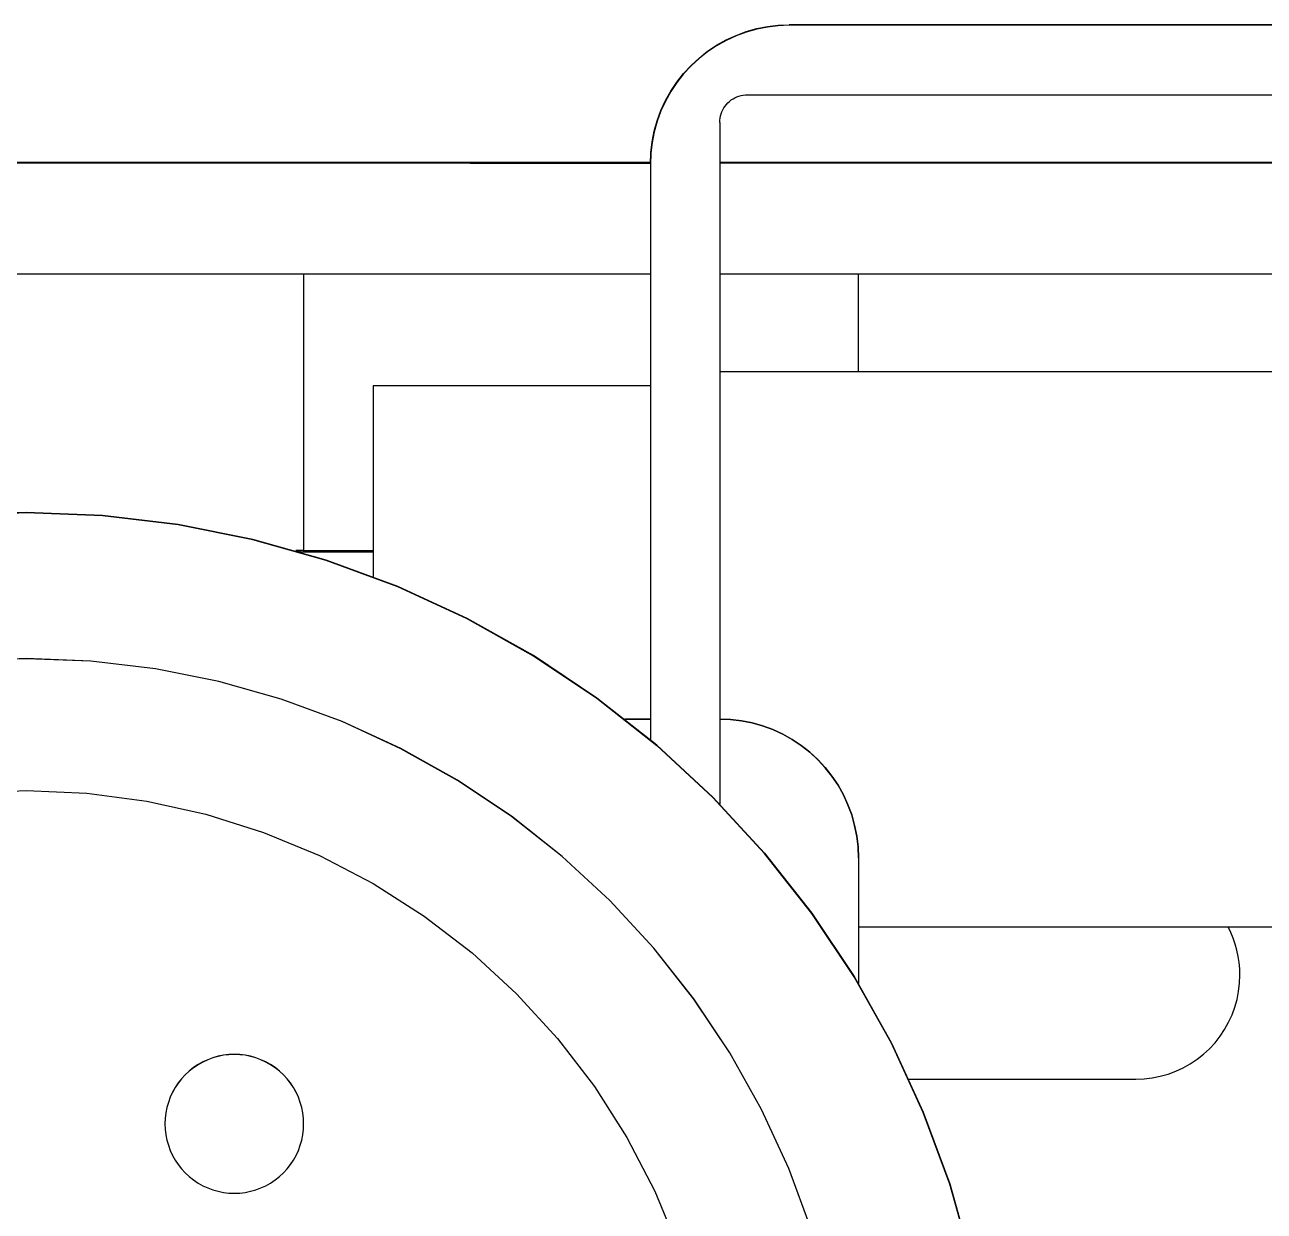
# Model space of a CAD drawing. Extents: x 0 to 701, y -8 to 617.
# Drawn here: x 281.88 to 290.82, y 297.81 to 306.36 of the extents above; entities that cross this region are included whole.
import ezdxf

# ---------------------------------------------------------------- set-up
doc = ezdxf.new("R2010")
doc.units = 0
doc.header["$LTSCALE"] = 0.5
doc.layers.add('MSM_CONTINUOUS', color=7, linetype='CONTINUOUS')

msp = doc.modelspace()

# ---------------------------------------------------------------- linework, layer by layer
at = {"layer": 'MSM_CONTINUOUS'}
for p, q in [((287.011158, 306.282697), (287.084824, 306.309874)), ((287.084824, 306.309874), (287.160396, 306.331187)), ((287.160396, 306.327494), (287.084824, 306.306181)), ((287.160396, 306.331187), (287.237407, 306.346506)), ((287.237407, 306.342813), (287.160396, 306.327494)), ((287.237407, 306.346506), (287.315382, 306.355735)), ((287.315382, 306.352042), (287.237407, 306.342813)), ((287.315382, 306.355735), (287.393841, 306.358818)), ((287.393841, 306.355125), (287.315382, 306.352042)), ((295.393841, 306.358817), (287.393841, 306.358818)), ((295.393841, 306.355124), (287.393841, 306.355125)), ((286.871343, 306.211458), (286.939851, 306.249824)), ((286.939851, 306.246131), (286.871343, 306.207765)), ((286.939851, 306.249824), (287.011158, 306.282697)), ((287.011158, 306.279004), (286.939851, 306.246131)), ((287.084824, 306.306181), (287.011158, 306.279004)), ((286.744393, 306.119224), (286.806056, 306.167835)), ((286.806056, 306.164142), (286.744393, 306.11553)), ((286.806056, 306.167835), (286.871343, 306.211458)), ((286.871343, 306.207765), (286.806056, 306.164142)), ((286.633435, 306.008266), (286.686734, 306.065924)), ((286.686734, 306.062231), (286.633435, 306.004573)), ((286.686734, 306.065924), (286.744393, 306.119224)), ((286.744393, 306.11553), (286.686734, 306.062231)), ((286.584824, 305.946603), (286.633435, 306.008266)), ((286.633435, 306.004573), (286.584824, 305.94291)), ((286.502835, 305.812808), (286.541201, 305.881316)), ((286.541201, 305.877623), (286.502835, 305.809115)), ((286.541201, 305.881316), (286.584824, 305.946603)), ((286.584824, 305.94291), (286.541201, 305.877623)), ((286.469962, 305.741501), (286.502835, 305.812808)), ((286.502835, 305.809115), (286.469962, 305.737808)), ((286.923313, 305.759624), (286.932038, 305.772682)), ((286.932038, 305.772682), (286.94176, 305.785014)), ((286.94176, 305.785014), (286.95242, 305.796546)), ((286.95242, 305.796546), (286.963952, 305.807206)), ((286.963952, 305.807206), (286.976284, 305.816928)), ((286.976284, 305.816928), (286.989342, 305.825653)), ((286.989342, 305.825653), (287.003043, 305.833326)), ((287.003043, 305.833326), (287.017305, 305.8399)), ((287.017305, 305.8399), (287.032038, 305.845336)), ((287.032038, 305.845336), (287.047152, 305.849599)), ((287.047152, 305.849599), (287.062554, 305.852662)), ((287.062554, 305.852662), (287.078149, 305.854508)), ((287.078149, 305.854508), (287.093841, 305.855125)), ((287.093841, 305.855125), (295.393841, 305.855124)), ((286.442785, 305.667835), (286.469962, 305.741501)), ((286.469962, 305.737808), (286.442785, 305.664142)), ((286.894458, 305.670816), (286.896304, 305.686411)), ((286.896304, 305.686411), (286.899367, 305.701814)), ((286.899367, 305.701814), (286.90363, 305.716928)), ((286.90363, 305.716928), (286.909065, 305.731661)), ((286.909065, 305.731661), (286.91564, 305.745923)), ((286.91564, 305.745923), (286.923313, 305.759624)), ((286.421471, 305.592263), (286.442785, 305.667835)), ((286.442785, 305.664142), (286.421471, 305.58857)), ((286.893841, 305.655125), (286.894458, 305.670816)), ((286.893841, 305.655125), (286.893841, 300.743367)), ((286.396924, 305.437277), (286.406153, 305.515252)), ((286.406153, 305.511559), (286.396924, 305.433584)), ((286.406153, 305.515252), (286.421471, 305.592263)), ((286.421471, 305.58857), (286.406153, 305.511559)), ((286.393841, 305.358818), (286.396924, 305.437277)), ((286.396924, 305.433584), (286.393841, 305.355125)), ((279.093841, 305.369349), (286.393897, 305.369349)), ((286.393844, 305.361279), (279.093841, 305.361279)), ((285.096316, 305.367511), (285.093841, 305.367502)), ((285.093841, 305.367502), (285.096307, 305.367511)), ((285.093841, 305.367502), (285.096299, 305.367493)), ((285.096307, 305.367493), (285.093841, 305.367502)), ((285.096316, 305.362587), (285.093841, 305.362578)), ((285.093841, 305.362578), (285.096307, 305.362587)), ((285.093841, 305.362578), (285.096299, 305.362569)), ((285.096307, 305.362569), (285.093841, 305.362578)), ((285.096299, 305.367493), (285.103675, 305.367485)), ((285.096299, 305.362569), (285.103675, 305.362561)), ((285.096307, 305.367511), (285.103691, 305.367519)), ((285.103691, 305.367485), (285.096307, 305.367493)), ((285.096307, 305.362587), (285.103691, 305.362595)), ((285.103691, 305.362561), (285.096307, 305.362569)), ((285.103706, 305.367519), (285.096316, 305.367511)), ((285.103706, 305.362595), (285.096316, 305.362587)), ((285.103675, 305.367485), (285.115924, 305.367477)), ((285.103675, 305.362561), (285.115924, 305.362552)), ((285.103691, 305.367519), (285.115945, 305.367528)), ((285.115945, 305.367477), (285.103691, 305.367485)), ((285.103691, 305.362595), (285.115945, 305.362604)), ((285.115945, 305.362552), (285.103691, 305.362561)), ((285.115967, 305.367528), (285.103706, 305.367519)), ((285.115967, 305.362604), (285.103706, 305.362595)), ((285.115924, 305.367477), (285.132969, 305.367468)), ((285.115924, 305.362552), (285.132969, 305.362544)), ((285.115945, 305.367528), (285.132996, 305.367536)), ((285.132996, 305.367468), (285.115945, 305.367477)), ((285.115945, 305.362604), (285.132996, 305.362612)), ((285.132996, 305.362544), (285.115945, 305.362552)), ((285.133023, 305.367536), (285.115967, 305.367528)), ((285.133023, 305.362612), (285.115967, 305.362604)), ((285.132969, 305.367468), (285.154706, 305.36746)), ((285.132969, 305.362544), (285.154706, 305.362536)), ((285.132996, 305.367536), (285.154738, 305.367544)), ((285.154738, 305.36746), (285.132996, 305.367468)), ((285.132996, 305.362612), (285.154738, 305.36262)), ((285.154738, 305.362536), (285.132996, 305.362544)), ((285.154769, 305.367544), (285.133023, 305.367536)), ((285.154769, 305.36262), (285.133023, 305.362612)), ((285.154706, 305.36746), (285.181001, 305.367452)), ((285.154706, 305.362536), (285.181001, 305.362528)), ((285.154738, 305.367544), (285.181036, 305.367552)), ((285.181036, 305.367452), (285.154738, 305.36746)), ((285.154738, 305.36262), (285.181036, 305.362628)), ((285.181036, 305.362528), (285.154738, 305.362536)), ((285.181071, 305.367552), (285.154769, 305.367544)), ((285.181071, 305.362628), (285.154769, 305.36262)), ((285.181001, 305.367452), (285.211692, 305.367445)), ((285.181001, 305.362528), (285.211692, 305.362521)), ((285.181036, 305.367552), (285.211729, 305.367559)), ((285.211729, 305.367445), (285.181036, 305.367452)), ((285.181036, 305.362628), (285.211729, 305.362635)), ((285.211729, 305.362521), (285.181036, 305.362528)), ((285.211766, 305.367559), (285.181071, 305.367552)), ((285.211766, 305.362635), (285.181071, 305.362628)), ((285.211692, 305.367445), (285.246589, 305.367438)), ((285.211692, 305.362521), (285.246589, 305.362514)), ((285.211729, 305.367559), (285.246628, 305.367566)), ((285.246628, 305.367438), (285.211729, 305.367445)), ((285.211729, 305.362635), (285.246628, 305.362642)), ((285.246628, 305.362514), (285.211729, 305.362521)), ((285.246666, 305.367566), (285.211766, 305.367559)), ((285.246666, 305.362642), (285.211766, 305.362635)), ((285.246589, 305.367438), (285.285516, 305.367431)), ((285.246589, 305.362514), (285.285516, 305.362507)), ((285.246628, 305.367566), (285.285516, 305.367573)), ((285.246628, 305.362642), (285.285516, 305.362649)), ((285.285556, 305.367573), (285.246666, 305.367566)), ((285.285556, 305.362649), (285.246666, 305.362642)), ((285.285477, 305.367431), (285.328156, 305.367425)), ((285.285477, 305.362507), (285.328156, 305.362501)), ((285.285516, 305.367573), (285.328156, 305.367579)), ((285.285516, 305.362649), (285.328156, 305.362655)), ((285.328195, 305.367579), (285.285556, 305.367573)), ((285.328195, 305.362655), (285.285556, 305.362649)), ((285.328117, 305.367425), (285.374245, 305.367419)), ((285.328117, 305.362501), (285.374245, 305.362495)), ((285.328156, 305.367579), (285.374283, 305.367585)), ((285.374283, 305.367419), (285.328156, 305.367425)), ((285.328156, 305.362655), (285.374283, 305.362661)), ((285.374283, 305.362495), (285.328156, 305.362501)), ((285.37432, 305.367585), (285.328195, 305.367579)), ((285.37432, 305.362661), (285.328195, 305.362655)), ((285.374245, 305.367419), (285.423578, 305.367414)), ((285.374245, 305.362495), (285.423578, 305.362489)), ((285.374283, 305.367585), (285.423613, 305.367591)), ((285.423613, 305.367414), (285.374283, 305.367419)), ((285.374283, 305.362661), (285.423613, 305.362667)), ((285.423613, 305.362489), (285.374283, 305.362495)), ((285.423648, 305.367591), (285.37432, 305.367585)), ((285.423648, 305.362667), (285.37432, 305.362661)), ((285.423578, 305.367414), (285.47581, 305.367409)), ((285.423578, 305.362489), (285.47581, 305.362485)), ((285.423613, 305.367591), (285.475842, 305.367595)), ((285.475842, 305.367409), (285.423613, 305.367414)), ((285.423613, 305.362667), (285.475842, 305.362671)), ((285.475842, 305.362485), (285.423613, 305.362489)), ((285.475875, 305.367595), (285.423648, 305.367591)), ((285.475875, 305.362671), (285.423648, 305.362667)), ((285.47581, 305.367409), (285.53062, 305.367405)), ((285.47581, 305.362485), (285.53062, 305.362481)), ((285.475842, 305.367595), (285.530649, 305.3676)), ((285.530649, 305.367405), (285.475842, 305.367409)), ((285.475842, 305.362671), (285.530649, 305.362675)), ((285.530649, 305.362481), (285.475842, 305.362485)), ((285.530678, 305.3676), (285.475875, 305.367595)), ((285.530678, 305.362675), (285.475875, 305.362671)), ((285.53062, 305.367405), (285.587669, 305.367401)), ((285.53062, 305.362481), (285.587669, 305.362477)), ((285.530649, 305.3676), (285.587695, 305.367603)), ((285.587695, 305.367401), (285.530649, 305.367405)), ((285.530649, 305.362675), (285.587695, 305.362679)), ((285.587695, 305.362477), (285.530649, 305.362481)), ((285.58772, 305.367603), (285.530678, 305.3676)), ((285.58772, 305.362679), (285.530678, 305.362675)), ((285.587669, 305.367401), (285.646607, 305.367398)), ((285.587669, 305.362477), (285.646607, 305.362474)), ((285.587695, 305.367603), (285.646628, 305.367606)), ((285.646628, 305.367398), (285.587695, 305.367401)), ((285.587695, 305.362679), (285.646628, 305.362682)), ((285.646628, 305.362474), (285.587695, 305.362477)), ((285.646648, 305.367606), (285.58772, 305.367603)), ((285.646648, 305.362682), (285.58772, 305.362679)), ((285.646607, 305.367398), (285.707069, 305.367396)), ((285.646607, 305.362474), (285.707069, 305.362472)), ((285.646628, 305.367606), (285.707085, 305.367608)), ((285.707085, 305.367396), (285.646628, 305.367398)), ((285.646628, 305.362682), (285.707085, 305.362684)), ((285.707085, 305.362472), (285.646628, 305.362474)), ((285.707101, 305.367608), (285.646648, 305.367606)), ((285.707101, 305.362684), (285.646648, 305.362682)), ((285.707069, 305.367396), (285.768683, 305.367394)), ((285.707069, 305.362472), (285.768683, 305.36247)), ((285.707085, 305.367608), (285.768694, 305.36761)), ((285.768694, 305.367394), (285.707085, 305.367396)), ((285.707085, 305.362684), (285.768694, 305.362686)), ((285.768694, 305.36247), (285.707085, 305.362472)), ((285.768704, 305.36761), (285.707101, 305.367608)), ((285.768704, 305.362686), (285.707101, 305.362684)), ((285.768683, 305.367394), (285.831069, 305.367393)), ((285.768683, 305.36247), (285.831069, 305.362469)), ((285.768694, 305.36761), (285.831074, 305.367611)), ((285.831074, 305.367393), (285.768694, 305.367394)), ((285.768694, 305.362686), (285.831074, 305.362687)), ((285.831074, 305.362469), (285.768694, 305.36247)), ((285.831079, 305.367611), (285.768704, 305.36761)), ((285.831079, 305.362687), (285.768704, 305.362686)), ((285.831069, 305.367393), (285.893841, 305.367393)), ((285.831069, 305.362469), (285.893841, 305.362469)), ((285.831074, 305.367611), (285.893841, 305.367611)), ((285.831074, 305.362687), (285.893841, 305.362687)), ((285.893841, 305.367611), (286.39388, 305.367587)), ((285.893841, 305.367393), (286.393878, 305.367417)), ((285.893841, 305.362687), (286.393849, 305.362663)), ((286.393848, 305.362493), (285.893841, 305.362469)), ((286.393841, 305.358818), (286.393841, 301.20629)), ((286.893841, 305.369349), (292.693841, 305.369349)), ((292.693841, 305.361279), (286.893841, 305.361279)), ((286.393841, 304.561279), (279.093841, 304.561279)), ((283.893841, 304.561279), (283.893841, 302.562578)), ((290.993841, 304.561279), (286.893841, 304.561279)), ((287.893841, 303.858339), (287.893841, 304.561279)), ((290.993841, 303.858339), (286.893841, 303.858339)), ((284.393841, 303.758339), (284.393841, 302.382736)), ((286.393841, 303.758339), (284.393841, 303.758339)), ((281.893841, 302.844387), (281.344628, 302.822809)), ((281.344628, 302.821961), (281.893841, 302.843539)), ((281.893841, 302.842719), (281.344628, 302.82114)), ((281.893841, 302.841447), (281.344628, 302.819868)), ((282.443055, 302.822809), (281.893841, 302.844387)), ((281.893841, 302.843539), (282.443055, 302.821961)), ((282.443055, 302.82114), (281.893841, 302.842719)), ((282.443055, 302.819868), (281.893841, 302.841447)), ((282.988882, 302.758206), (282.443055, 302.822809)), ((282.443055, 302.821961), (282.988882, 302.757358)), ((282.988882, 302.756537), (282.443055, 302.82114)), ((282.988882, 302.755265), (282.443055, 302.819868)), ((283.527959, 302.650977), (282.988882, 302.758206)), ((282.988882, 302.757358), (283.527959, 302.650129)), ((283.527959, 302.649308), (282.988882, 302.756537)), ((283.527959, 302.648036), (282.988882, 302.755265)), ((284.05696, 302.501783), (283.527959, 302.650977)), ((283.527959, 302.650129), (284.05696, 302.500935)), ((284.05696, 302.500114), (283.527959, 302.649308)), ((284.05696, 302.498842), (283.527959, 302.648036)), ((283.893841, 302.56939), (283.836609, 302.56939)), ((283.871341, 302.567859), (283.841851, 302.567873)), ((283.841949, 302.567844), (283.871341, 302.567859)), ((283.871341, 302.567162), (283.844255, 302.567176)), ((283.84435, 302.567148), (283.871341, 302.567162)), ((283.864469, 302.561279), (284.393841, 302.561279)), ((283.897468, 302.567486), (283.893841, 302.567502)), ((283.897468, 302.562562), (283.893841, 302.562578)), ((283.908333, 302.567469), (283.897468, 302.567486)), ((283.908333, 302.562545), (283.897468, 302.562562)), ((283.926399, 302.567453), (283.908333, 302.567469)), ((283.926399, 302.562529), (283.908333, 302.562545)), ((283.951599, 302.567437), (283.926399, 302.567453)), ((283.951599, 302.562513), (283.926399, 302.562529)), ((283.983843, 302.567421), (283.951599, 302.567437)), ((283.983843, 302.562497), (283.951599, 302.562513)), ((284.023013, 302.567405), (283.983843, 302.567421)), ((284.023013, 302.562481), (283.983843, 302.562497)), ((284.068966, 302.56739), (284.023013, 302.567405)), ((284.068966, 302.562466), (284.023013, 302.562481)), ((284.121538, 302.567375), (284.068966, 302.56739)), ((284.121538, 302.562451), (284.068966, 302.562466)), ((284.180536, 302.567361), (284.121538, 302.567375)), ((284.180536, 302.562437), (284.121538, 302.562451)), ((284.245747, 302.567347), (284.180536, 302.567361)), ((284.245747, 302.562423), (284.180536, 302.562437)), ((284.393841, 302.561805), (284.193841, 302.561778)), ((284.193841, 302.561778), (284.393841, 302.561751)), ((284.316935, 302.567334), (284.245747, 302.567347)), ((284.316935, 302.56241), (284.245747, 302.562423)), ((284.393841, 302.567321), (284.316935, 302.567334)), ((284.393841, 302.562397), (284.316935, 302.56241)), ((284.572625, 302.311544), (284.05696, 302.501783)), ((284.05696, 302.500935), (284.572625, 302.310696)), ((284.572625, 302.309875), (284.05696, 302.500114)), ((284.572625, 302.308603), (284.05696, 302.498842)), ((285.071775, 302.081433), (284.572625, 302.311544)), ((284.572625, 302.310696), (285.071775, 302.080585)), ((285.071775, 302.079764), (284.572625, 302.309875)), ((285.071775, 302.078492), (284.572625, 302.308603)), ((285.551331, 301.812869), (285.071775, 302.081433)), ((285.071775, 302.080585), (285.551331, 301.812021)), ((285.551331, 301.8112), (285.071775, 302.079764)), ((285.551331, 301.809928), (285.071775, 302.078492)), ((281.893841, 301.791447), (281.42701, 301.773105)), ((281.893841, 301.790694), (281.42701, 301.772353)), ((282.360673, 301.773105), (281.893841, 301.791447)), ((282.360673, 301.772353), (281.893841, 301.790694)), ((282.824626, 301.718192), (282.360673, 301.773105)), ((282.824626, 301.71744), (282.360673, 301.772353)), ((286.008338, 301.507506), (285.551331, 301.812869)), ((285.551331, 301.812021), (286.008338, 301.506658)), ((286.008338, 301.505838), (285.551331, 301.8112)), ((286.008338, 301.504566), (285.551331, 301.809928)), ((283.282841, 301.627048), (282.824626, 301.718192)), ((283.282841, 301.626295), (282.824626, 301.71744)), ((283.732492, 301.500233), (283.282841, 301.627048)), ((283.732492, 301.499481), (283.282841, 301.626295)), ((284.170808, 301.33853), (283.732492, 301.500233)), ((284.170808, 301.337778), (283.732492, 301.499481)), ((286.439978, 301.167229), (286.008338, 301.507506)), ((286.008338, 301.506658), (286.439978, 301.166381)), ((286.439978, 301.16556), (286.008338, 301.505838)), ((286.439978, 301.164288), (286.008338, 301.504566)), ((284.595085, 301.142935), (284.170808, 301.33853)), ((284.595085, 301.142183), (284.170808, 301.337778)), ((286.208723, 301.356356), (286.393841, 301.356356)), ((286.393841, 301.356082), (286.209073, 301.356082)), ((286.893841, 301.356356), (286.9723, 301.353273)), ((286.9723, 301.352999), (286.893841, 301.356082)), ((286.9723, 301.353273), (287.050276, 301.344044)), ((287.050276, 301.34377), (286.9723, 301.352999)), ((287.050276, 301.344044), (287.127287, 301.328725)), ((287.127287, 301.328452), (287.050276, 301.34377)), ((287.127287, 301.328725), (287.202858, 301.307412)), ((287.202858, 301.307139), (287.127287, 301.328452)), ((287.202858, 301.307412), (287.276525, 301.280235)), ((287.276525, 301.279962), (287.202858, 301.307139)), ((287.276525, 301.280235), (287.347832, 301.247362)), ((287.347832, 301.247089), (287.276525, 301.279962)), ((287.347832, 301.247362), (287.41634, 301.208996)), ((287.41634, 301.208722), (287.347832, 301.247089)), ((285.002708, 300.914656), (284.595085, 301.142935)), ((285.002708, 300.913903), (284.595085, 301.142183)), ((286.843589, 300.794135), (286.439978, 301.167229)), ((286.439978, 301.166381), (286.843589, 300.793287)), ((286.843589, 300.792466), (286.439978, 301.16556)), ((286.843589, 300.791194), (286.439978, 301.164288)), ((287.41634, 301.208996), (287.481626, 301.165373)), ((287.481626, 301.165099), (287.41634, 301.208722)), ((287.481626, 301.165373), (287.543289, 301.116762)), ((287.543289, 301.116488), (287.481626, 301.165099)), ((287.543289, 301.116762), (287.600948, 301.063462)), ((287.600948, 301.063189), (287.543289, 301.116488)), ((287.600948, 301.063462), (287.654247, 301.005804)), ((287.654247, 301.00553), (287.600948, 301.063189)), ((287.654247, 301.005804), (287.702858, 300.944141)), ((287.702858, 300.943867), (287.654247, 301.00553)), ((285.391163, 300.655098), (285.002708, 300.914656)), ((285.391163, 300.654346), (285.002708, 300.913903)), ((287.702858, 300.944141), (287.746481, 300.878854)), ((287.746481, 300.878581), (287.702858, 300.943867)), ((287.746481, 300.878854), (287.784848, 300.810346)), ((287.784848, 300.810073), (287.746481, 300.878581)), ((281.458062, 300.821668), (281.893841, 300.840694)), ((281.893841, 300.840694), (282.32962, 300.821668)), ((282.32962, 300.821668), (282.762082, 300.764733)), ((287.216683, 300.390524), (286.843589, 300.794135)), ((286.843589, 300.793287), (287.216683, 300.389676)), ((287.216683, 300.388855), (286.843589, 300.792466)), ((287.216683, 300.387583), (286.843589, 300.791194)), ((287.784848, 300.810346), (287.817721, 300.739039)), ((287.817721, 300.738765), (287.784848, 300.810073)), ((282.762082, 300.764733), (283.187936, 300.670324)), ((287.817721, 300.739039), (287.844898, 300.665373)), ((287.844898, 300.665099), (287.817721, 300.738765)), ((283.187936, 300.670324), (283.603942, 300.539158)), ((285.758057, 300.365862), (285.391163, 300.655098)), ((285.758057, 300.36511), (285.391163, 300.654346)), ((287.844898, 300.665373), (287.866211, 300.589801)), ((287.866211, 300.589527), (287.844898, 300.665099)), ((287.866211, 300.589801), (287.88153, 300.51279)), ((287.88153, 300.512516), (287.866211, 300.589527)), ((283.603942, 300.539158), (284.006933, 300.372233)), ((287.88153, 300.51279), (287.890759, 300.434815)), ((287.890759, 300.434541), (287.88153, 300.512516)), ((287.890759, 300.434815), (287.893841, 300.356356)), ((287.893841, 300.356082), (287.890759, 300.434541)), ((284.006933, 300.372233), (284.393841, 300.170821)), ((286.101127, 300.048732), (285.758057, 300.365862)), ((286.101127, 300.04798), (285.758057, 300.36511)), ((287.55696, 299.958884), (287.216683, 300.390524)), ((287.216683, 300.389676), (287.55696, 299.958036)), ((287.55696, 299.957215), (287.216683, 300.388855)), ((287.55696, 299.955943), (287.216683, 300.387583)), ((287.893841, 300.356356), (287.893841, 299.449939)), ((284.393841, 300.170821), (284.761723, 299.936455)), ((286.418257, 299.705663), (286.101127, 300.048732)), ((286.418257, 299.70491), (286.101127, 300.04798)), ((284.761723, 299.936455), (285.107779, 299.670917)), ((287.862322, 299.501877), (287.55696, 299.958884)), ((287.55696, 299.958036), (287.862322, 299.501029)), ((287.862322, 299.500209), (287.55696, 299.957215)), ((287.862322, 299.498937), (287.55696, 299.955943)), ((287.893841, 299.858339), (290.993841, 299.858339)), ((290.578255, 299.817726), (290.558566, 299.858339)), ((290.595466, 299.776002), (290.578255, 299.817726)), ((286.707492, 299.338769), (286.418257, 299.705663)), ((286.707492, 299.338017), (286.418257, 299.70491)), ((290.610135, 299.733318), (290.595466, 299.776002)), ((290.622211, 299.689829), (290.610135, 299.733318)), ((285.107779, 299.670917), (285.429375, 299.376228)), ((290.631648, 299.645693), (290.622211, 299.689829)), ((290.638414, 299.601069), (290.631648, 299.645693)), ((290.642483, 299.556119), (290.638414, 299.601069)), ((290.643841, 299.511005), (290.642483, 299.556119)), ((288.130887, 299.022321), (287.862322, 299.501877)), ((287.862322, 299.501029), (288.130887, 299.021473)), ((288.130887, 299.020652), (287.862322, 299.500209)), ((288.130887, 299.01938), (287.862322, 299.498937)), ((290.63461, 299.393694), (290.64153, 299.452168)), ((290.64153, 299.452168), (290.643841, 299.511005)), ((290.643841, 299.511005), (290.643841, 299.511142)), ((285.429375, 299.376228), (285.724063, 299.054632)), ((286.96705, 298.950313), (286.707492, 299.338769)), ((290.623124, 299.335943), (290.63461, 299.393694)), ((286.96705, 298.949561), (286.707492, 299.338017)), ((290.586765, 299.224027), (290.607143, 299.279271)), ((290.607143, 299.279271), (290.623124, 299.335943)), ((290.533349, 299.119176), (290.562116, 299.170552)), ((290.562116, 299.170552), (290.586765, 299.224027)), ((290.500639, 299.070214), (290.533349, 299.119176)), ((285.724063, 299.054632), (285.989601, 298.708577)), ((288.360998, 298.523171), (288.130887, 299.022321)), ((288.130887, 299.021473), (288.360998, 298.522323)), ((288.360998, 298.521503), (288.130887, 299.020652)), ((288.360998, 298.520231), (288.130887, 299.01938)), ((290.424224, 298.980728), (290.464189, 299.02397)), ((290.464189, 299.02397), (290.500639, 299.070214)), ((283.202499, 298.901463), (283.166846, 298.885026)), ((283.202499, 298.900916), (283.166846, 298.884479)), ((283.239333, 298.915051), (283.202499, 298.901463)), ((283.239333, 298.914504), (283.202499, 298.900916)), ((283.277119, 298.925708), (283.239333, 298.915051)), ((283.277119, 298.925161), (283.239333, 298.914504)), ((283.315624, 298.933367), (283.277119, 298.925708)), ((283.315624, 298.93282), (283.277119, 298.925161)), ((283.354612, 298.937982), (283.315624, 298.933367)), ((283.354612, 298.937434), (283.315624, 298.93282)), ((283.393841, 298.939523), (283.354612, 298.937982)), ((283.393841, 298.938976), (283.354612, 298.937434)), ((283.433071, 298.937982), (283.393841, 298.939523)), ((283.433071, 298.937434), (283.393841, 298.938976)), ((283.472058, 298.933367), (283.433071, 298.937982)), ((283.472058, 298.93282), (283.433071, 298.937434)), ((283.510564, 298.925708), (283.472058, 298.933367)), ((283.510564, 298.925161), (283.472058, 298.93282)), ((283.54835, 298.915051), (283.510564, 298.925708)), ((283.54835, 298.914504), (283.510564, 298.925161)), ((283.585183, 298.901463), (283.54835, 298.915051)), ((283.585183, 298.900916), (283.54835, 298.914504)), ((283.620836, 298.885026), (283.585183, 298.901463)), ((283.620836, 298.884479), (283.585183, 298.900916)), ((287.19533, 298.54269), (286.96705, 298.950313)), ((287.19533, 298.541938), (286.96705, 298.949561)), ((290.285798, 298.871576), (290.334753, 298.904295)), ((290.334753, 298.904295), (290.38099, 298.940754)), ((290.38099, 298.940754), (290.424224, 298.980728)), ((283.069117, 298.819726), (283.040288, 298.793076)), ((283.069117, 298.819179), (283.040288, 298.792529)), ((283.099949, 298.844031), (283.069117, 298.819726)), ((283.099949, 298.843484), (283.069117, 298.819179)), ((283.132592, 298.865843), (283.099949, 298.844031)), ((283.132592, 298.865296), (283.099949, 298.843484)), ((283.166846, 298.885026), (283.132592, 298.865843)), ((283.166846, 298.884479), (283.132592, 298.865296)), ((283.65509, 298.865843), (283.620836, 298.885026)), ((283.65509, 298.865296), (283.620836, 298.884479)), ((283.687734, 298.844031), (283.65509, 298.865843)), ((283.687734, 298.843484), (283.65509, 298.865296)), ((283.718565, 298.819726), (283.687734, 298.844031)), ((283.718565, 298.819179), (283.687734, 298.843484)), ((283.747395, 298.793076), (283.718565, 298.819726)), ((283.747395, 298.792529), (283.718565, 298.819179)), ((290.125717, 298.79775), (290.180957, 298.818138)), ((290.180957, 298.818138), (290.234427, 298.842798)), ((290.234427, 298.842798), (290.285798, 298.871576)), ((282.989333, 298.733416), (282.967521, 298.700772)), ((282.989333, 298.732868), (282.967521, 298.700225)), ((283.013638, 298.764247), (282.989333, 298.733416)), ((283.013638, 298.7637), (282.989333, 298.732868)), ((283.040288, 298.793076), (283.013638, 298.764247)), ((283.040288, 298.792529), (283.013638, 298.7637)), ((283.774044, 298.764247), (283.747395, 298.793076)), ((283.774044, 298.7637), (283.747395, 298.792529)), ((283.79835, 298.733416), (283.774044, 298.764247)), ((283.79835, 298.732868), (283.774044, 298.7637)), ((283.820161, 298.700772), (283.79835, 298.733416)), ((283.820161, 298.700225), (283.79835, 298.732868)), ((288.257428, 298.760679), (289.89399, 298.761005)), ((289.89399, 298.761005), (289.952827, 298.763328)), ((289.952827, 298.763328), (290.0113, 298.77026)), ((290.0113, 298.77026), (290.069049, 298.781757)), ((290.069049, 298.781757), (290.125717, 298.79775)), ((282.931901, 298.630865), (282.918313, 298.594031)), ((282.931901, 298.630318), (282.918313, 298.593484)), ((282.948338, 298.666518), (282.931901, 298.630865)), ((282.948338, 298.665971), (282.931901, 298.630318)), ((282.967521, 298.700772), (282.948338, 298.666518)), ((282.967521, 298.700225), (282.948338, 298.665971)), ((283.839344, 298.666518), (283.820161, 298.700772)), ((283.839344, 298.665971), (283.820161, 298.700225)), ((283.855781, 298.630865), (283.839344, 298.666518)), ((283.855781, 298.630318), (283.839344, 298.665971)), ((283.869369, 298.594031), (283.855781, 298.630865)), ((283.869369, 298.593484), (283.855781, 298.630318)), ((285.989601, 298.708577), (286.223968, 298.340694)), ((282.907656, 298.556246), (282.899997, 298.51774)), ((282.907656, 298.555698), (282.899997, 298.517193)), ((282.918313, 298.594031), (282.907656, 298.556246)), ((282.918313, 298.593484), (282.907656, 298.555698)), ((283.880026, 298.556246), (283.869369, 298.594031)), ((283.880026, 298.555698), (283.869369, 298.593484)), ((283.887685, 298.51774), (283.880026, 298.556246)), ((283.887685, 298.517193), (283.880026, 298.555698)), ((287.390924, 298.118413), (287.19533, 298.54269)), ((287.390924, 298.117661), (287.19533, 298.541938)), ((282.895383, 298.478752), (282.893841, 298.439523)), ((282.895383, 298.478205), (282.893841, 298.438976)), ((282.899997, 298.51774), (282.895383, 298.478752)), ((282.899997, 298.517193), (282.895383, 298.478205)), ((283.8923, 298.478752), (283.887685, 298.51774)), ((283.8923, 298.478205), (283.887685, 298.517193)), ((283.893841, 298.439523), (283.8923, 298.478752)), ((283.893841, 298.438976), (283.8923, 298.478205)), ((288.551237, 298.007506), (288.360998, 298.523171)), ((288.360998, 298.522323), (288.551237, 298.006658)), ((288.551237, 298.005838), (288.360998, 298.521503)), ((288.551237, 298.004566), (288.360998, 298.520231)), ((282.893841, 298.439523), (282.893841, 298.438976)), ((282.893841, 298.438976), (282.895383, 298.399746)), ((282.895383, 298.399746), (282.899997, 298.360759)), ((282.899997, 298.360759), (282.907656, 298.322253)), ((283.880026, 298.322253), (283.887685, 298.360759)), ((283.887685, 298.360759), (283.8923, 298.399746)), ((283.8923, 298.399746), (283.893841, 298.438976)), ((283.893841, 298.438976), (283.893841, 298.439523)), ((282.907656, 298.322253), (282.918313, 298.284467)), ((282.918313, 298.284467), (282.931901, 298.247634)), ((283.855781, 298.247634), (283.869369, 298.284467)), ((283.869369, 298.284467), (283.880026, 298.322253)), ((286.223968, 298.340694), (286.42538, 297.953786)), ((282.931901, 298.247634), (282.948338, 298.211981)), ((282.948338, 298.211981), (282.967521, 298.177727)), ((282.967521, 298.177727), (282.989333, 298.145083)), ((283.79835, 298.145083), (283.820161, 298.177727)), ((283.820161, 298.177727), (283.839344, 298.211981)), ((283.839344, 298.211981), (283.855781, 298.247634)), ((282.989333, 298.145083), (283.013638, 298.114252)), ((283.013638, 298.114252), (283.040288, 298.085422)), ((283.747395, 298.085422), (283.774044, 298.114252)), ((283.774044, 298.114252), (283.79835, 298.145083)), ((287.552627, 297.680098), (287.390924, 298.118413)), ((287.552627, 297.679346), (287.390924, 298.117661)), ((283.040288, 298.085422), (283.069117, 298.058773)), ((283.069117, 298.058773), (283.099949, 298.034467)), ((283.099949, 298.034467), (283.132592, 298.012656)), ((283.132592, 298.012656), (283.166846, 297.993473)), ((283.620836, 297.993473), (283.65509, 298.012656)), ((283.65509, 298.012656), (283.687734, 298.034467)), ((283.687734, 298.034467), (283.718565, 298.058773)), ((283.718565, 298.058773), (283.747395, 298.085422)), ((288.700431, 297.478505), (288.551237, 298.007506)), ((288.551237, 298.006658), (288.700431, 297.477657)), ((288.700431, 297.476836), (288.551237, 298.005838)), ((288.700431, 297.475564), (288.551237, 298.004566)), ((283.166846, 297.993473), (283.202499, 297.977036)), ((283.202499, 297.977036), (283.239333, 297.963448)), ((283.239333, 297.963448), (283.277119, 297.952791)), ((283.277119, 297.952791), (283.315624, 297.945132)), ((283.315624, 297.945132), (283.354612, 297.940517)), ((283.354612, 297.940517), (283.393841, 297.938976)), ((283.393841, 297.938976), (283.433071, 297.940517)), ((283.433071, 297.940517), (283.472058, 297.945132)), ((283.472058, 297.945132), (283.510564, 297.952791)), ((283.510564, 297.952791), (283.54835, 297.963448)), ((283.54835, 297.963448), (283.585183, 297.977036)), ((283.585183, 297.977036), (283.620836, 297.993473)), ((286.42538, 297.953786), (286.592304, 297.550795))]:
    msp.add_line(p, q, dxfattribs=at)

doc.saveas('drawing.dxf')
